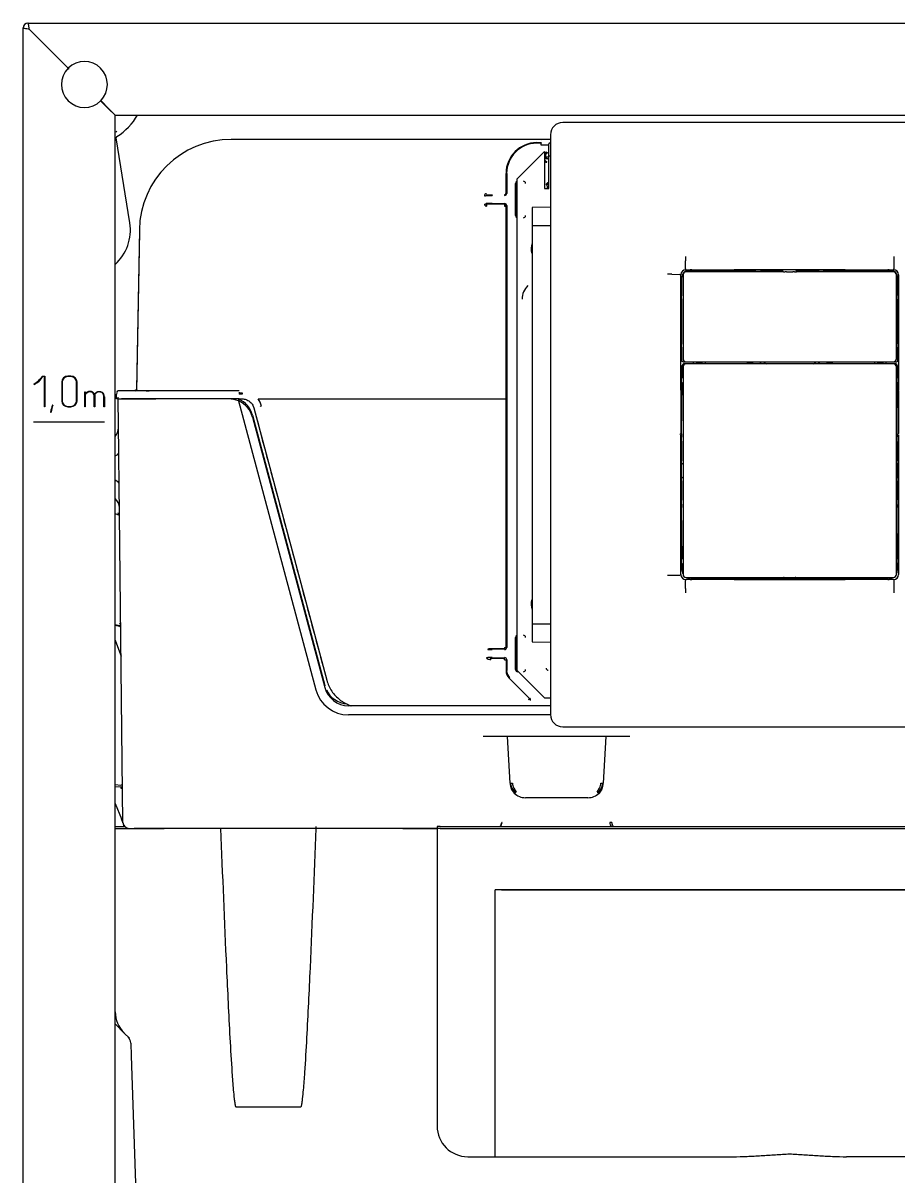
# Model space of a CAD drawing. Header units: millimetres. Extents: x 169 to 4368, y -1049 to 1924.
# Drawn here: x 266.46 to 295.02, y 1102.98 to 1140.59 of the extents above; entities that cross this region are included whole.
import ezdxf

# ---------------------------------------------------------------- set-up
doc = ezdxf.new("R2010")
doc.units = ezdxf.units.MM

msp = doc.modelspace()

# ---------------------------------------------------------------- linework, layer by layer
at = {"linetype": 'Continuous'}
for p, q in [((266.457, 1033.087), (266.457, 1140.427)), ((266.617, 1140.587), (316.297, 1140.587)), ((266.659, 1140.387), (266.657, 1140.385)), ((266.657, 1140.385), (267.926, 1139.116)), ((267.928, 1139.118), (266.659, 1140.387)), ((267.926, 1139.116), (267.961, 1139.081)), ((267.963, 1139.083), (267.928, 1139.118)), ((268.987, 1138.056), (269.257, 1137.785)), ((269.259, 1137.787), (268.989, 1138.058)), ((269.257, 1137.785), (269.457, 1137.585)), ((269.459, 1137.587), (269.259, 1137.787)), ((269.457, 1041.087), (269.457, 1137.585)), ((269.459, 1137.587), (313.455, 1137.587)), ((298.857, 1137.347), (284.057, 1137.347)), ((269.484, 1137.047), (269.511, 1137.065)), ((283.657, 1136.947), (283.657, 1118.047)), ((269.939, 1134.074), (269.496, 1136.841)), ((283.657, 1136.797), (273.248, 1136.797)), ((283.207, 1136.689), (283.357, 1136.689)), ((283.357, 1136.669), (283.207, 1136.669)), ((283.357, 1136.75), (283.357, 1136.749)), ((283.357, 1136.69), (283.357, 1136.689)), ((283.357, 1136.684), (283.357, 1136.689)), ((283.357, 1136.684), (283.357, 1136.669)), ((283.357, 1136.609), (283.357, 1136.669)), ((283.357, 1136.623), (283.607, 1136.623)), ((283.607, 1136.609), (283.357, 1136.609)), ((283.657, 1136.697), (283.607, 1136.647)), ((283.607, 1136.247), (283.607, 1136.647)), ((283.457, 1136.397), (282.557, 1135.497)), ((283.457, 1136.397), (283.457, 1135.197)), ((283.463, 1136.309), (283.483, 1136.309)), ((283.487, 1136.362), (283.533, 1136.362)), ((283.507, 1136.362), (283.507, 1136.367)), ((283.507, 1136.147), (283.507, 1136.307)), ((283.507, 1136.227), (283.607, 1136.227)), ((283.533, 1136.359), (283.533, 1136.379)), ((283.557, 1136.357), (283.607, 1136.357)), ((283.607, 1135.197), (283.607, 1136.247)), ((283.657, 1136.247), (283.607, 1136.247)), ((283.463, 1136.122), (283.483, 1136.122)), ((283.533, 1136.053), (283.533, 1136.073)), ((283.607, 1136.157), (283.557, 1136.157)), ((282.207, 1135.037), (282.207, 1135.689)), ((282.227, 1135.689), (282.227, 1135.037)), ((282.557, 1135.497), (282.557, 1119.497)), ((282.515, 1134.313), (282.515, 1135.361)), ((282.537, 1135.337), (282.535, 1135.361)), ((282.535, 1135.361), (282.535, 1134.313)), ((282.537, 1134.337), (282.537, 1135.337)), ((283.457, 1135.197), (283.607, 1135.197)), ((283.513, 1135.311), (283.533, 1135.311)), ((283.557, 1135.197), (283.557, 1135.287)), ((283.583, 1135.361), (283.583, 1135.381)), ((283.607, 1135.337), (283.607, 1135.337)), ((281.554, 1134.97), (281.55, 1134.974)), ((281.552, 1134.701), (281.554, 1134.703)), ((281.574, 1134.683), (281.572, 1134.682)), ((281.572, 1134.682), (281.572, 1134.617)), ((281.754, 1134.987), (281.754, 1134.967)), ((281.754, 1134.706), (282.157, 1134.706)), ((282.157, 1134.686), (281.754, 1134.686)), ((282.152, 1134.682), (282.152, 1134.617)), ((282.157, 1134.987), (282.157, 1134.967)), ((282.207, 1120.237), (282.207, 1134.636)), ((282.227, 1134.636), (282.227, 1120.237)), ((283.657, 1134.583), (283.057, 1134.58)), ((283.057, 1134.58), (283.057, 1133.988)), ((283.057, 1133.988), (283.657, 1133.991)), ((283.057, 1133.988), (283.057, 1121.006)), ((270.249, 1133.85), (270.158, 1128.654)), ((270.249, 1133.79), (270.158, 1128.594)), ((288.057, 1132.578), (288.055, 1132.839)), ((294.858, 1132.578), (294.859, 1132.839)), ((288.074, 1132.547), (288.21, 1132.547)), ((291.258, 1132.477), (288.077, 1132.477)), ((290.357, 1132.527), (288.179, 1132.527)), ((289.652, 1132.537), (288.252, 1132.537)), ((288.267, 1132.545), (288.26, 1132.546)), ((289.655, 1132.546), (289.647, 1132.545)), ((293.21, 1132.547), (289.705, 1132.547)), ((290.089, 1132.546), (290.173, 1132.543)), ((292.55, 1132.539), (290.365, 1132.539)), ((290.492, 1132.534), (290.373, 1132.534)), ((291.131, 1132.527), (290.507, 1132.527)), ((291.131, 1132.527), (291.23, 1132.527)), ((291.234, 1132.527), (291.23, 1132.527)), ((291.235, 1132.487), (291.235, 1132.507)), ((291.278, 1132.477), (291.303, 1132.482)), ((291.353, 1132.483), (291.562, 1132.483)), ((291.611, 1132.482), (291.636, 1132.477)), ((294.837, 1132.477), (291.656, 1132.477)), ((291.679, 1132.507), (291.679, 1132.487)), ((291.684, 1132.527), (291.681, 1132.527)), ((291.684, 1132.527), (291.784, 1132.527)), ((292.407, 1132.527), (291.784, 1132.527)), ((292.542, 1132.534), (292.423, 1132.534)), ((294.735, 1132.527), (292.557, 1132.527)), ((292.562, 1132.54), (292.742, 1132.543)), ((292.742, 1132.543), (292.826, 1132.546)), ((293.267, 1132.545), (293.26, 1132.546)), ((294.662, 1132.537), (293.262, 1132.537)), ((294.647, 1132.545), (294.655, 1132.546)), ((294.705, 1132.547), (294.84, 1132.547)), ((287.616, 1132.4), (287.877, 1132.397)), ((287.907, 1128.626), (287.907, 1132.38)), ((287.929, 1132.277), (287.929, 1131.702)), ((287.977, 1132.377), (287.977, 1129.647)), ((294.937, 1129.647), (294.937, 1132.377)), ((294.985, 1131.702), (294.985, 1132.277)), ((295.007, 1132.38), (295.007, 1128.626)), ((287.922, 1131.687), (287.922, 1131.607)), ((294.992, 1131.607), (294.992, 1131.687)), ((287.929, 1131.592), (287.929, 1130.132)), ((294.985, 1130.132), (294.985, 1131.592)), ((287.922, 1130.117), (287.922, 1130.037)), ((287.929, 1130.022), (287.929, 1129.597)), ((294.985, 1129.597), (294.985, 1130.022)), ((294.992, 1130.037), (294.992, 1130.117)), ((287.948, 1129.022), (287.952, 1129.427)), ((287.979, 1129.547), (288.077, 1129.547)), ((288.077, 1129.477), (288.002, 1129.477)), ((288.077, 1129.547), (294.837, 1129.547)), ((294.837, 1129.477), (288.077, 1129.477)), ((288.317, 1129.477), (288.317, 1129.547)), ((288.407, 1129.536), (288.407, 1129.547)), ((288.408, 1129.487), (288.408, 1129.477)), ((288.588, 1129.517), (288.427, 1129.517)), ((288.428, 1129.507), (288.587, 1129.507)), ((288.607, 1129.477), (288.607, 1129.487)), ((288.608, 1129.547), (288.608, 1129.536)), ((288.697, 1129.547), (288.697, 1129.477)), ((290.057, 1129.536), (290.057, 1129.547)), ((290.058, 1129.487), (290.058, 1129.477)), ((290.238, 1129.517), (290.077, 1129.517)), ((290.078, 1129.507), (290.237, 1129.507)), ((290.257, 1129.477), (290.257, 1129.487)), ((290.258, 1129.547), (290.258, 1129.536)), ((292.657, 1129.536), (292.657, 1129.547)), ((292.658, 1129.487), (292.658, 1129.477)), ((292.838, 1129.517), (292.677, 1129.517)), ((292.678, 1129.507), (292.837, 1129.507)), ((292.857, 1129.477), (292.857, 1129.487)), ((292.858, 1129.547), (292.858, 1129.536)), ((294.217, 1129.547), (294.217, 1129.477)), ((294.307, 1129.536), (294.307, 1129.547)), ((294.308, 1129.487), (294.308, 1129.477)), ((294.488, 1129.517), (294.327, 1129.517)), ((294.328, 1129.507), (294.487, 1129.507)), ((294.507, 1129.477), (294.507, 1129.487)), ((294.508, 1129.547), (294.508, 1129.536)), ((294.597, 1129.477), (294.597, 1129.547)), ((294.837, 1129.547), (294.935, 1129.547)), ((294.913, 1129.477), (294.837, 1129.477)), ((294.963, 1129.427), (294.966, 1129.022)), ((267.081, 1129.079), (267.167, 1129.079)), ((267.152, 1129.063), (267.1, 1129.063)), ((267.152, 1128.079), (267.152, 1129.063)), ((267.167, 1129.079), (267.167, 1128.079)), ((268.018, 1129.079), (267.918, 1129.079)), ((268.018, 1129.064), (267.918, 1129.064)), ((287.977, 1129.377), (287.977, 1122.617)), ((294.937, 1122.617), (294.937, 1129.377)), ((266.824, 1128.811), (266.807, 1128.821)), ((267.718, 1128.879), (267.718, 1128.279)), ((267.733, 1128.879), (267.733, 1128.279)), ((268.203, 1128.279), (268.203, 1128.879)), ((268.218, 1128.279), (268.218, 1128.879)), ((287.922, 1129.002), (287.922, 1128.892)), ((287.932, 1127.197), (287.947, 1128.872)), ((287.942, 1129.022), (287.948, 1129.022)), ((287.942, 1128.872), (287.947, 1128.872)), ((294.972, 1129.022), (294.966, 1129.022)), ((294.968, 1128.872), (294.982, 1127.197)), ((294.972, 1128.872), (294.968, 1128.872)), ((294.992, 1128.892), (294.992, 1129.002)), ((294.999, 1128.629), (295.007, 1128.897)), ((268.468, 1128.079), (268.468, 1128.568)), ((268.468, 1128.568), (268.484, 1128.568)), ((268.484, 1128.568), (268.484, 1128.496)), ((268.484, 1128.463), (268.484, 1128.079)), ((268.781, 1128.08), (268.781, 1128.36)), ((268.796, 1128.481), (268.796, 1128.08)), ((269.092, 1128.08), (269.092, 1128.406)), ((269.108, 1128.407), (269.108, 1128.08)), ((269.517, 1128.397), (269.507, 1128.397)), ((269.558, 1128.337), (269.507, 1128.337)), ((270.107, 1128.607), (269.556, 1128.598)), ((269.558, 1128.337), (269.557, 1128.397)), ((269.577, 1126.588), (269.557, 1128.337)), ((269.557, 1128.337), (270.787, 1128.337)), ((273.504, 1128.337), (269.664, 1128.337)), ((273.164, 1128.337), (270.787, 1128.337)), ((273.485, 1128.329), (273.505, 1128.257)), ((273.504, 1128.558), (273.504, 1128.544)), ((273.504, 1128.539), (273.6, 1128.539)), ((273.504, 1128.539), (273.504, 1128.489)), ((273.6, 1128.489), (273.504, 1128.489)), ((273.504, 1128.337), (273.6, 1128.337)), ((273.504, 1128.199), (273.504, 1128.337)), ((273.6, 1128.539), (273.6, 1128.489)), ((274.12, 1128.337), (282.156, 1128.337)), ((287.908, 1128.596), (287.909, 1128.589)), ((287.909, 1128.589), (287.909, 1127.204)), ((295.007, 1128.596), (295.006, 1128.589)), ((295.006, 1128.589), (295.006, 1127.204)), ((267.167, 1128.079), (267.152, 1128.079)), ((267.354, 1127.909), (267.369, 1127.909)), ((267.429, 1128.131), (267.415, 1128.137)), ((267.918, 1128.094), (268.018, 1128.094)), ((267.918, 1128.079), (268.018, 1128.079)), ((268.484, 1128.079), (268.468, 1128.079)), ((268.796, 1128.08), (268.781, 1128.08)), ((269.108, 1128.08), (269.092, 1128.08)), ((273.485, 1128.269), (276.009, 1118.852)), ((273.986, 1128.041), (276.364, 1119.167)), ((266.807, 1127.579), (266.807, 1127.594)), ((266.807, 1127.594), (269.107, 1127.594)), ((269.107, 1127.579), (266.807, 1127.579)), ((269.107, 1127.594), (269.107, 1127.579)), ((273.937, 1127.804), (276.298, 1118.99)), ((273.937, 1127.744), (276.298, 1118.93)), ((287.907, 1122.614), (287.907, 1127.168)), ((287.908, 1127.198), (287.909, 1127.204)), ((287.932, 1127.197), (287.932, 1127.097)), ((294.982, 1127.097), (294.982, 1127.197)), ((295.007, 1127.198), (295.006, 1127.204)), ((295.007, 1127.168), (295.007, 1122.614)), ((287.922, 1127.08), (287.922, 1126.964)), ((287.932, 1126.947), (287.932, 1126.323)), ((294.982, 1126.323), (294.982, 1126.947)), ((294.992, 1126.964), (294.992, 1127.08)), ((287.932, 1126.224), (287.932, 1126.323)), ((287.932, 1126.224), (287.932, 1126.22)), ((287.933, 1125.774), (287.933, 1126.22)), ((287.977, 1126.219), (287.952, 1126.219)), ((294.962, 1126.219), (294.938, 1126.219)), ((294.982, 1126.323), (294.982, 1126.224)), ((294.982, 1126.22), (294.982, 1126.224)), ((294.982, 1125.774), (294.982, 1126.22)), ((287.932, 1125.773), (287.932, 1125.77)), ((287.932, 1125.67), (287.932, 1125.77)), ((287.932, 1125.67), (287.932, 1125.047)), ((287.952, 1125.775), (287.977, 1125.775)), ((294.938, 1125.775), (294.962, 1125.775)), ((294.982, 1125.77), (294.982, 1125.773)), ((294.982, 1125.77), (294.982, 1125.67)), ((294.982, 1125.047), (294.982, 1125.67)), ((269.714, 1114.535), (269.589, 1125.568)), ((287.922, 1125.03), (287.922, 1124.914)), ((287.932, 1124.897), (287.932, 1124.797)), ((294.982, 1124.797), (294.982, 1124.897)), ((294.992, 1124.914), (294.992, 1125.03)), ((269.568, 1124.561), (269.568, 1124.579)), ((287.947, 1123.122), (287.932, 1124.797)), ((294.982, 1124.797), (294.968, 1123.122)), ((287.922, 1123.102), (287.922, 1122.992)), ((287.942, 1123.122), (287.947, 1123.122)), ((294.972, 1123.122), (294.968, 1123.122)), ((294.992, 1122.992), (294.992, 1123.102)), ((287.942, 1122.972), (287.948, 1122.972)), ((287.95, 1122.743), (287.948, 1122.972)), ((294.966, 1122.972), (294.964, 1122.743)), ((294.972, 1122.972), (294.966, 1122.972)), ((287.616, 1122.594), (287.877, 1122.597)), ((288.055, 1122.155), (288.057, 1122.416)), ((288.21, 1122.447), (288.074, 1122.447)), ((288.077, 1122.517), (291.258, 1122.517)), ((288.432, 1122.493), (288.198, 1122.495)), ((288.252, 1122.457), (289.652, 1122.457)), ((288.26, 1122.447), (288.267, 1122.448)), ((288.432, 1122.49), (288.432, 1122.493)), ((288.452, 1122.47), (288.562, 1122.47)), ((290.257, 1122.477), (288.582, 1122.491)), ((288.582, 1122.49), (288.582, 1122.491)), ((289.647, 1122.448), (289.655, 1122.447)), ((289.705, 1122.447), (293.21, 1122.447)), ((290.352, 1122.471), (290.209, 1122.469)), ((290.257, 1122.477), (290.357, 1122.477)), ((290.373, 1122.47), (290.492, 1122.47)), ((292.413, 1122.472), (290.502, 1122.472)), ((290.507, 1122.477), (291.131, 1122.477)), ((291.23, 1122.477), (291.131, 1122.477)), ((291.23, 1122.477), (291.234, 1122.477)), ((291.235, 1122.511), (291.235, 1122.497)), ((291.278, 1122.517), (291.303, 1122.512)), ((291.353, 1122.511), (291.562, 1122.511)), ((291.611, 1122.512), (291.636, 1122.517)), ((291.656, 1122.517), (294.837, 1122.517)), ((291.679, 1122.497), (291.679, 1122.511)), ((291.681, 1122.477), (291.684, 1122.477)), ((291.784, 1122.477), (291.684, 1122.477)), ((291.784, 1122.477), (292.407, 1122.477)), ((292.423, 1122.47), (292.542, 1122.47)), ((292.557, 1122.477), (292.657, 1122.477)), ((292.705, 1122.469), (292.562, 1122.471)), ((294.332, 1122.491), (292.657, 1122.477)), ((293.26, 1122.447), (293.267, 1122.448)), ((293.262, 1122.457), (294.662, 1122.457)), ((294.332, 1122.49), (294.332, 1122.491)), ((294.352, 1122.47), (294.462, 1122.47)), ((294.717, 1122.495), (294.482, 1122.493)), ((294.482, 1122.49), (294.482, 1122.493)), ((294.655, 1122.447), (294.647, 1122.448)), ((294.84, 1122.447), (294.705, 1122.447)), ((294.859, 1122.155), (294.858, 1122.416)), ((269.457, 1120.979), (269.6, 1120.953)), ((269.457, 1120.958), (269.597, 1120.934)), ((269.642, 1120.905), (269.622, 1120.904)), ((283.057, 1121.006), (283.057, 1120.414)), ((283.057, 1121.006), (283.657, 1121.002)), ((269.457, 1120.473), (269.632, 1120.009)), ((282.515, 1119.513), (282.515, 1120.561)), ((282.535, 1120.561), (282.535, 1119.513)), ((282.537, 1119.537), (282.537, 1120.537)), ((283.057, 1120.414), (283.657, 1120.41)), ((269.632, 1120.009), (269.652, 1119.955)), ((282.157, 1120.187), (281.704, 1120.187)), ((281.754, 1120.187), (282.157, 1120.187)), ((281.754, 1120.187), (281.754, 1120.167)), ((282.157, 1120.237), (282.157, 1120.187)), ((282.157, 1120.167), (282.157, 1120.187)), ((282.207, 1120.237), (282.207, 1120.237)), ((281.708, 1119.886), (282.157, 1119.886)), ((281.708, 1119.836), (281.708, 1119.886)), ((281.754, 1119.906), (281.754, 1119.886)), ((282.157, 1119.886), (281.754, 1119.886)), ((282.157, 1119.886), (282.157, 1119.906)), ((282.157, 1119.836), (282.157, 1119.886)), ((282.207, 1119.836), (282.207, 1119.48)), ((282.227, 1119.836), (282.227, 1119.481)), ((282.557, 1119.497), (283.457, 1118.597)), ((282.585, 1119.463), (282.592, 1119.463)), ((282.611, 1119.443), (282.585, 1119.443)), ((282.31, 1119.232), (282.324, 1119.246)), ((282.973, 1118.569), (282.31, 1119.232)), ((282.31, 1119.231), (282.972, 1118.569)), ((283.007, 1118.543), (282.946, 1118.543)), ((282.973, 1118.569), (282.987, 1118.583)), ((283.457, 1118.597), (283.657, 1118.597)), ((283.673, 1118.337), (277.071, 1118.337)), ((283.657, 1118.037), (277.071, 1118.037)), ((284.057, 1117.647), (298.857, 1117.647)), ((286.248, 1117.337), (281.466, 1117.337)), ((282.337, 1115.811), (282.257, 1117.337)), ((285.458, 1117.337), (285.378, 1115.811)), ((269.457, 1115.768), (269.646, 1115.751)), ((269.457, 1115.708), (269.646, 1115.691)), ((282.477, 1115.549), (282.386, 1115.678)), ((282.477, 1115.489), (282.386, 1115.618)), ((282.458, 1115.653), (282.534, 1115.523)), ((285.181, 1115.523), (285.257, 1115.653)), ((285.329, 1115.678), (285.238, 1115.549)), ((285.329, 1115.618), (285.238, 1115.489)), ((269.457, 1115.153), (269.663, 1114.645)), ((284.879, 1115.337), (282.836, 1115.337)), ((269.457, 1114.397), (269.771, 1114.397)), ((269.707, 1114.535), (269.663, 1114.645)), ((269.715, 1114.515), (269.707, 1114.535)), ((269.747, 1114.427), (269.747, 1114.438)), ((269.747, 1114.427), (269.747, 1114.397)), ((269.747, 1114.397), (269.747, 1114.427)), ((280.057, 1114.397), (279.957, 1114.397)), ((279.957, 1114.397), (279.957, 1114.337)), ((280.057, 1114.397), (302.857, 1114.397)), ((282.08, 1114.533), (282.067, 1114.533)), ((285.655, 1114.533), (285.64, 1114.533)), ((269.457, 1114.337), (270.046, 1114.337)), ((269.914, 1114.337), (270.947, 1114.337)), ((271.67, 1114.337), (270.084, 1114.337)), ((270.947, 1114.337), (271.055, 1114.337)), ((272.457, 1114.337), (271.67, 1114.337)), ((272.818, 1114.337), (272.457, 1114.337)), ((272.909, 1114.337), (272.818, 1114.337)), ((276.005, 1114.337), (272.909, 1114.337)), ((276.096, 1114.337), (276.005, 1114.337)), ((276.457, 1114.337), (276.096, 1114.337)), ((279.757, 1114.337), (276.457, 1114.337)), ((278.846, 1114.337), (279.957, 1114.337)), ((279.957, 1114.337), (279.757, 1114.337)), ((280.057, 1114.337), (279.957, 1114.337)), ((279.957, 1114.337), (279.957, 1104.637)), ((280.057, 1114.337), (302.857, 1114.337)), ((281.857, 1103.736), (281.857, 1112.337)), ((301.057, 1112.337), (281.857, 1112.337)), ((282.057, 1112.337), (300.857, 1112.337)), ((269.462, 1108.358), (269.457, 1108.608)), ((269.459, 1107.964), (269.754, 1107.668)), ((269.754, 1107.668), (269.928, 1107.495)), ((269.967, 1107.342), (269.982, 1106.92)), ((269.982, 1106.92), (270.606, 1089.222)), ((275.508, 1105.252), (273.407, 1105.252)), ((280.957, 1103.637), (281.857, 1103.637)), ((281.857, 1103.637), (281.857, 1103.736)), ((281.857, 1103.637), (289.605, 1103.637)), ((301.057, 1103.637), (293.31, 1103.637))]:
    msp.add_line(p, q, dxfattribs=at)
for centre, radius, start, end in [((266.617, 1140.427), 0.16, 90, 180), ((268.457, 1138.587), 0.75, 315.108, 134.892), ((268.457, 1138.587), 0.75, 135.108, 314.892), ((268.457, 1138.587), 2, 302.0543, 330), ((281.569, 1134.954), 0.069, 89.68, 180.3168), ((281.572, 1134.686), 0.0696, 180.9416, 270.6572), ((268.457, 1133.837), 1.5, 311.8103, 9.0847), ((283.557, 1133.237), 0.533, 159.857, 196.6893), ((315.876, 1132.983), 27.821, 180.004, 180.2981), ((263.981, 1132.851), 30.878, 359.9773, 0.2423), ((288.179, 1132.277), 0.25, 90, 180), ((288.27, 1132.576), 0.213, 179.6976, 182.0901), ((290.373, 1132.514), 0.02, 90, 139.4584), ((290.492, 1132.514), 0.02, 40.5416, 90), ((292.423, 1132.514), 0.02, 90, 139.4584), ((292.542, 1132.514), 0.02, 40.5416, 90), ((294.735, 1132.277), 0.25, 0, 90), ((294.793, 1132.576), 0.0643, 353.0497, 0.9927), ((287.567, 1112.586), 19.814, 89.8579, 90.2698), ((287.878, 1132.35), 0.0472, 80.5333, 91.3345), ((283.357, 1131.588), 0.625, 135, 180), ((287.942, 1131.687), 0.02, 130.5416, 180), ((294.972, 1131.687), 0.02, 0, 49.4584), ((287.942, 1131.607), 0.02, 180, 229.4584), ((294.972, 1131.607), 0.02, 310.5416, 0), ((287.942, 1130.117), 0.02, 130.5416, 180), ((287.942, 1130.037), 0.02, 180, 229.4584), ((294.972, 1130.117), 0.02, 0, 49.4584), ((294.972, 1130.037), 0.02, 310.5416, 0), ((287.979, 1129.597), 0.05, 180, 270), ((288.002, 1129.427), 0.05, 90, 179.4974), ((288.427, 1129.537), 0.02, 181, 270), ((288.428, 1129.487), 0.02, 90, 180), ((288.587, 1129.487), 0.02, 0, 90), ((288.588, 1129.537), 0.02, 270, 359), ((290.077, 1129.537), 0.02, 181, 270), ((290.078, 1129.487), 0.02, 90, 180), ((290.237, 1129.487), 0.02, 0, 90), ((290.238, 1129.537), 0.02, 270, 359), ((291.457, 1130.497), 1.375, 223.7021, 227.6397), ((291.457, 1130.497), 1.372, 223.8137, 227.6183), ((290.701, 1129.376), 0.2, 147.6382, 149.7807), ((291.457, 1130.497), 1.28, 227.9181, 232.8327), ((291.457, 1130.497), 1.28, 307.1673, 312.0819), ((291.457, 1130.497), 1.372, 312.3817, 316.1863), ((292.213, 1129.376), 0.2, 30.2193, 32.3618), ((291.457, 1130.497), 1.375, 312.3603, 316.2979), ((292.677, 1129.537), 0.02, 181, 270), ((292.678, 1129.487), 0.02, 90, 180), ((292.837, 1129.487), 0.02, 0, 90), ((292.838, 1129.537), 0.02, 270, 359), ((294.327, 1129.537), 0.02, 181, 270), ((294.328, 1129.487), 0.02, 90, 180), ((294.487, 1129.487), 0.02, 0, 90), ((294.488, 1129.537), 0.02, 270, 359), ((294.913, 1129.427), 0.05, 0.5026, 90), ((294.935, 1129.597), 0.05, 270, 0), ((266.496, 1129.425), 0.679, 297.2232, 329.3732), ((266.51, 1129.434), 0.697, 296.6955, 327.8174), ((267.918, 1128.879), 0.2, 90, 180), ((267.918, 1128.879), 0.185, 90, 180), ((268.018, 1128.879), 0.2, 0, 90), ((268.018, 1128.879), 0.185, 0, 90), ((287.942, 1129.002), 0.02, 90, 180), ((287.942, 1128.892), 0.02, 180, 270), ((294.972, 1129.002), 0.02, 0, 90), ((294.972, 1128.892), 0.02, 270, 0), ((267.918, 1128.279), 0.2, 180, 270), ((267.918, 1128.279), 0.185, 180, 270), ((268.018, 1128.279), 0.185, 270, 0), ((268.018, 1128.279), 0.2, 270, 0), ((268.638, 1128.397), 0.183, 119.5283, 147.3258), ((268.639, 1128.395), 0.169, 119.6172, 156.5693), ((268.639, 1128.384), 0.195, 61.5616, 117.938), ((268.639, 1128.383), 0.18, 61.7816, 117.493), ((268.664, 1128.45), 0.126, 18.4071, 57.1004), ((268.921, 1128.41), 0.171, 358.8773, 42.6898), ((268.924, 1128.411), 0.184, 358.8096, 43.2128), ((269.557, 1128.548), 0.05, 91.0107, 179.9894), ((269.557, 1128.488), 0.05, 130.6588, 179.9894), ((272.247, -2116.119), 3244.717, 89.977797, 90.047506), ((270.138, 1126.559), 2.048, 88.5145, 90.8645), ((271.258, 1284.45), 155.847, 269.60802, 269.74711), ((273.164, 1127.537), 0.8, 66.3178, 90), ((273.164, 1127.597), 0.8, 15, 66.3178), ((274.12, 1128.336), 0.000731, 87.6508, 125.3925), ((273.58, 1127.924), 0.68, 15.6291, 37.4278), ((268.649, 1127.682), 1.315, 159.7906, 170.0869), ((268.649, 1127.682), 1.3, 159.787, 169.9714), ((273.164, 1127.537), 0.8, 15, 66.3178), ((4308.881, 2204.893), 4176.124, 194.942846, 195.062246), ((269.168, 1127.387), 0.4, 316.3123, 0.65), ((269.269, 1127.347), 0.3, 308.8304, 311.4727), ((287.942, 1127.08), 0.02, 120, 180), ((287.942, 1126.964), 0.02, 180, 240), ((294.972, 1127.08), 0.02, 0, 60), ((294.972, 1126.964), 0.02, 300, 0), ((215.022, 1125.459), 54.567, 0.1144, 1.1856), ((269.198, 1124.786), 0.4, 0.65, 49.5062), ((287.942, 1125.03), 0.02, 120, 180), ((287.942, 1124.914), 0.02, 180, 240), ((294.972, 1125.03), 0.02, 0, 60), ((294.972, 1124.914), 0.02, 300, 0), ((366.138, 1394.457), 286.652, 250.2891, 250.31255), ((269.236, 1124.534), 0.335, 7.7391, 12.5047), ((269.551, 1124.573), 0.05, 4.603, 35.1398), ((287.942, 1123.102), 0.02, 90, 180), ((294.972, 1123.102), 0.02, 0, 90), ((287.942, 1122.992), 0.02, 180, 270), ((288.2, 1122.745), 0.25, 180.4982, 206.9482), ((294.714, 1122.745), 0.25, 333.0518, 359.5018), ((294.972, 1122.992), 0.02, 270, 0), ((287.561, 1138.71), 16.116, 269.6906, 270.1969), ((287.878, 1122.644), 0.0474, 268.6717, 279.4203), ((288.27, 1122.417), 0.213, 177.9099, 180.3024), ((288.2, 1122.745), 0.25, 245.7045, 269.5029), ((288.452, 1122.49), 0.02, 180, 270), ((288.562, 1122.49), 0.02, 270, 0), ((290.373, 1122.49), 0.02, 220.5416, 270), ((290.492, 1122.49), 0.02, 270, 319.4584), ((291.607, 1122.509), 0.371, 178.8152, 179.693), ((291.308, 1122.509), 0.371, 0.307, 1.1848), ((292.423, 1122.49), 0.02, 220.5416, 270), ((292.542, 1122.49), 0.02, 270, 319.4584), ((294.352, 1122.49), 0.02, 180, 270), ((294.462, 1122.49), 0.02, 270, 0), ((294.714, 1122.745), 0.25, 270.4971, 294.2955), ((294.793, 1122.417), 0.0647, 359.0133, 6.9072), ((311.254, 1122.128), 23.198, 179.9335, 180.2861), ((271.495, 1122.022), 23.365, 359.976, 0.3262), ((283.557, 1121.637), 0.533, 163.3107, 200.143), ((269.592, 1120.904), 0.03, 0.65, 80), ((269.592, 1120.964), 0.05, 0.65, 80), ((269.592, 1120.904), 0.05, 0.65, 80), ((282.362, 1119.463), 0.5, 66.9686, 69.4371), ((283.147, 1119.397), 0.65, 155.1824, 159.7875), ((277.071, 1119.197), 0.8, 195, 196.6161), ((277.071, 1119.137), 0.8, 195, 270), ((277.071, 1119.137), 1.1, 195, 270), ((277.071, 1119.197), 0.8, 205.4859, 266.3769), ((282.939, 1118.591), 0.0477, 274.4758, 336.7641), ((269.65, 1115.801), 0.05, 265, 354.3377), ((269.65, 1115.741), 0.05, 265, 0.65), ((282.836, 1115.837), 0.5, 183, 205.9047), ((282.836, 1115.897), 0.5, 189.915, 205.9047), ((282.836, 1115.837), 0.5, 205.9047, 212.9212), ((282.836, 1115.836), 0.42, 183, 205.9047), ((282.836, 1115.837), 0.5, 218.0867, 224.0581), ((282.836, 1115.897), 0.5, 224.0581, 230.6246), ((284.879, 1115.897), 0.5, 309.3754, 315.9419), ((284.879, 1115.837), 0.5, 315.9419, 335.1983), ((284.879, 1115.836), 0.42, 334.0953, 357), ((284.879, 1115.837), 0.5, 334.0953, 357), ((284.879, 1115.897), 0.5, 334.0953, 350.085), ((282.836, 1115.837), 0.5, 224.0581, 270), ((284.879, 1115.837), 0.5, 270, 315.9419), ((269.914, 1114.537), 0.2, 180.65, 270), ((281.878, 1114.54), 0.202, 311.5171, 358.2184), ((285.845, 1114.541), 0.253, 181.7057, 216.6425), ((270.462, 1108.376), 1, 181, 225), ((280.957, 1104.637), 1, 180, 270)]:
    msp.add_arc(centre, radius, start, end, dxfattribs=at)
for centre, major_axis, ratio, start_param, end_param in [((284.057, 1136.947), (0.283, -0.283), 0.999695, 2.356347, 3.926839), ((273.249, 1133.797), (2.679, -1.351), 0.999812, 2.037942, 3.591136), ((283.207, 1135.689), (0.895, -0.447), 0.999817, 2.03449, 3.605134), ((283.207, 1135.689), (0.877, -0.438), 0.99981, 2.03449, 3.605134), ((283.533, 1136.309), (0.0699, -0.007), 0.996157, 1.670597, 3.240633), ((283.533, 1136.309), (0.0501, -0.005), 0.99311, 1.670597, 3.240633), ((283.558, 1136.307), (0.0499, -0.005), 0.996157, 1.670597, 3.240633), ((283.558, 1136.207), (0.0356, 0.0356), 0.992433, 2.359993, 3.923193), ((283.533, 1136.123), (0.0499, 0.0499), 0.992433, 2.359993, 3.923193), ((283.533, 1136.123), (0.0358, 0.0358), 0.986483, 2.359993, 3.923193), ((282.585, 1135.361), (0.007, -0.0699), 0.996157, 3.447097, 4.612588), ((282.771, 1135.361), (-0.0499, -0.0499), 0.992433, 2.359993, 3.923193), ((282.587, 1135.337), (0.005, -0.0499), 0.996157, 3.685312, 4.612588), ((283.583, 1135.311), (0.0499, -0.0499), 0.992433, 2.359993, 3.923193), ((283.583, 1135.311), (0.0358, -0.0358), 0.986483, 2.359993, 3.923193), ((283.608, 1135.287), (0.0356, -0.0356), 0.992433, 2.359993, 3.923193), ((281.5, 1134.974), (0.05, 0.0004), 0.412273, 4.709132, 6.264028), ((281.502, 1134.701), (0.05, 0.0003), 0.322881, 4.710466, 6.264744), ((281.754, 1134.97), (-0.2, 0), 0.01571, 0.017453, 1.570796), ((281.754, 1134.703), (-0.2, 0), 0.01571, 4.712389, 6.265732), ((281.754, 1134.99), (-0.18, 0), 0.017455, 0.017453, 1.570796), ((281.754, 1134.683), (-0.18, 0), 0.017455, 4.712389, 6.265732), ((282.152, 1134.632), (-0.0354, 0.0354), 0.999695, 3.927143, 5.497635), ((282.157, 1135.037), (-0.0495, 0.0495), 0.999695, 2.356347, 3.926839), ((282.157, 1135.037), (-0.0354, 0.0354), 0.999452, 2.356347, 3.926839), ((282.157, 1134.636), (-0.0495, -0.0495), 0.999695, 2.356347, 3.926839), ((282.157, 1134.636), (-0.0354, -0.0354), 0.999452, 2.356347, 3.926839), ((282.152, 1134.632), (0.05, 0.0003), 0.300065, 4.710741, 6.264889), ((282.585, 1134.313), (0.007, 0.0699), 0.996157, 1.670597, 2.836088), ((282.587, 1134.397), (0.005, 0.0499), 0.996157, 1.670597, 2.597873), ((282.771, 1134.313), (-0.0499, 0.0499), 0.992433, 2.359993, 3.923193), ((288.074, 1132.38), (0.118, -0.118), 0.999924, 2.356233, 3.926953), ((288.077, 1132.377), (0.0707, -0.0707), 0.999695, 2.356347, 3.926839), ((288.21, 1132.546), (0.05, 0), 0.008727, 0.05236, 1.570796), ((288.252, 1132.557), (0.0142, 0.0142), 0.997265, 2.882633, 3.925621), ((288.267, 1132.525), (0, 0.0117), 1, -0.072917, -0.000457), ((289.647, 1132.525), (0, 0.02), 1, 0.000457, 0.072917), ((289.652, 1132.557), (-0.0142, 0.0142), 0.997265, 2.357564, 3.396668), ((289.705, 1132.546), (-0.05, 0), 0.008727, 4.712389, 6.230825), ((290.365, 1132.519), (0.0141, -0.0141), 0.999695, 2.356347, 3.523435), ((291.234, 1132.507), (0, -0.02), 0.087489, 1.570796, 3.141593), ((291.237, 1132.487), (0, -0.02), 0.087489, 4.712389, 5.235988), ((291.258, 1132.477), (0.02, 0), 0.017455, 4.712389, 6.195919), ((291.353, 1132.482), (-0.05, 0), 0.017455, 4.712389, 6.195919), ((291.562, 1132.482), (0.05, 0), 0.017455, 0.087266, 1.570796), ((291.656, 1132.477), (-0.02, 0), 0.017455, 0.087266, 1.570796), ((291.681, 1132.507), (0, 0.02), 1, 0, 1.570796), ((291.677, 1132.487), (0, 0.0101), 1, 3.291983, 4.712389), ((292.55, 1132.519), (-0.0141, -0.0141), 0.999695, 2.759751, 3.926839), ((293.21, 1132.546), (0.05, 0), 0.008727, 0.05236, 1.570796), ((293.262, 1132.557), (0.0142, 0.0142), 0.997265, 2.886517, 3.925621), ((293.267, 1132.525), (0, 0.0117), 1, -0.072917, -0.000457), ((294.647, 1132.525), (0, 0.02), 1, 0.000457, 0.072917), ((294.705, 1132.546), (-0.05, 0), 0.008727, 4.712389, 6.230825), ((294.662, 1132.557), (-0.0142, 0.0142), 0.997265, 2.357564, 3.400551), ((294.837, 1132.377), (-0.0707, -0.0707), 0.999695, 2.356347, 3.926839), ((294.84, 1132.38), (-0.118, -0.118), 0.999924, 2.356233, 3.926953), ((288.077, 1129.647), (0.0707, 0.0707), 0.999695, 2.356347, 3.926839), ((288.077, 1129.377), (0.0707, -0.0707), 0.999695, 2.356347, 3.926839), ((294.837, 1129.647), (-0.0707, 0.0707), 0.999695, 2.356347, 3.926839), ((294.837, 1129.377), (-0.0707, -0.0707), 0.999695, 2.356347, 3.926839), ((270.108, 1128.655), (0.05, 0), 0.999848, 4.712389, 6.265735), ((282.156, 1128.337), (0.05, 0), 0.01021, 4.712388, 6.265731), ((287.908, 1128.626), (0, -0.03), 0.008727, 4.712389, 6.248279), ((295.007, 1128.626), (0, -0.03), 0.008727, 0.034907, 1.570796), ((274.235, 1128.107), (-0.0483, -0.0129), 0.002866, 0.019655, 1.570028), ((287.908, 1127.168), (0, 0.03), 1, 0.000305, 1.570796), ((295.007, 1127.168), (0, 0.000262), 1, -1.570796, -0.000305), ((269.177, 1126.583), (-0.4, -0.005), 0.382019, 2.342374, 3.141593), ((287.952, 1126.22), (-0.02, 0), 0.087489, 0, 1.570796), ((294.962, 1126.22), (-0.02, 0), 0.087489, 1.570796, 3.141593), ((269.189, 1125.563), (0.4, 0.005), 0.402549, 0, 0.83009), ((287.952, 1125.773), (0.02, 0), 0.087489, 1.570796, 3.141593), ((294.962, 1125.773), (0.02, 0), 0.087489, 0, 1.570796), ((269.55, 1124.595), (-0.05, -0.0006), 0.242043, 3.141593, 4.692189), ((288.074, 1122.614), (0.118, 0.118), 0.999924, 2.356233, 3.926953), ((288.077, 1122.617), (0.0707, 0.0707), 0.999695, 2.356347, 3.926839), ((288.21, 1122.447), (0.05, 0), 0.008727, 4.712389, 6.230825), ((288.252, 1122.437), (0.0142, -0.0142), 0.997265, 2.357564, 3.400552), ((288.267, 1122.468), (0, -0.02), 0.052408, 0.008727, 0.94845), ((289.647, 1122.468), (0, -0.02), 0.052408, 5.334735, 6.274459), ((289.652, 1122.437), (-0.0142, -0.0142), 0.997265, 2.886518, 3.925621), ((289.705, 1122.447), (-0.05, 0), 0.008727, 0.05236, 1.570796), ((290.365, 1122.492), (0.0141, 0.0141), 0.999695, 3.255485, 3.926839), ((291.234, 1122.497), (0, -0.02), 0.087489, 0, 1.570796), ((291.258, 1122.516), (0.02, 0), 0.017455, 0.087266, 1.570796), ((291.353, 1122.512), (-0.05, 0), 0.017455, 0.087266, 1.570796), ((291.562, 1122.512), (-0.05, 0), 0.017455, 1.570796, 3.054326), ((291.656, 1122.516), (-0.02, 0), 0.017455, 4.712389, 6.195919), ((291.681, 1122.497), (0, 0.00175), 1, 1.570796, 3.141593), ((292.55, 1122.492), (-0.0141, 0.0141), 0.999695, 2.356347, 3.0277), ((293.21, 1122.447), (0.05, 0), 0.008727, 4.712389, 6.230825), ((293.262, 1122.437), (0.0142, -0.0142), 0.997265, 2.357564, 3.396668), ((293.267, 1122.468), (0, -0.02), 0.052408, 0.008727, 0.94845), ((294.647, 1122.468), (0, 0.0117), 1, 3.068676, 3.141135), ((294.705, 1122.447), (0.05, 0), 0.008727, 3.193953, 4.712389), ((294.662, 1122.437), (-0.0142, -0.0142), 0.997265, 2.882633, 3.925621), ((294.837, 1122.617), (-0.0707, 0.0707), 0.999695, 2.356347, 3.926839), ((294.84, 1122.614), (-0.118, 0.118), 0.999924, 2.356233, 3.926953), ((282.585, 1120.561), (0.007, -0.0699), 0.996157, 3.447097, 4.612588), ((282.585, 1120.561), (0.005, -0.0501), 0.99311, 3.626252, 4.612588), ((282.587, 1120.537), (0.005, -0.0499), 0.996157, 3.685312, 4.612588), ((282.771, 1120.561), (-0.0499, -0.0499), 0.992433, 2.359993, 3.923193), ((281.754, 1120.17), (-0.2, 0), 0.01571, 0.771135, 1.570796), ((282.157, 1120.237), (-0.0495, 0.0495), 0.999695, 2.356347, 3.926839), ((282.157, 1120.237), (0.05, 0), 0.002967, 4.712389, 6.265732), ((281.575, 1119.906), (-0.05, -0.0001), 0.002967, 1.570788, 2.366099), ((281.754, 1119.903), (-0.2, 0), 0.01571, 4.712389, 5.507696), ((282.157, 1119.836), (-0.0495, -0.0495), 0.999695, 2.356347, 3.926839), ((282.157, 1119.836), (-0.05, 0), 0.002967, 1.570796, 3.124139), ((282.557, 1119.481), (-0.059, -0.348), 0.992982, 4.880309, 5.667511), ((282.557, 1119.482), (0.054, 0.328), 0.994251, 1.734516, 2.521718), ((282.585, 1119.513), (0.007, 0.0699), 0.996157, 1.670597, 3.240633), ((282.585, 1119.513), (0.005, 0.0501), 0.99311, 1.670597, 3.240633), ((282.587, 1119.597), (0.005, 0.0499), 0.996157, 1.670597, 2.597873), ((282.771, 1119.513), (-0.0499, 0.0499), 0.992433, 2.359993, 3.923193), ((283.583, 1119.563), (0.0499, 0.0499), 0.992433, 2.359993, 3.923193), ((282.937, 1118.534), (-0.0353, -0.0354), 0.002098, 1.568698, 3.054326), ((282.937, 1118.534), (-0.0702, 0.0087), 0.990032, 2.811865, 4.045153), ((284.057, 1118.047), (0.283, 0.283), 0.999695, 2.356347, 3.926839), ((269.651, 1115.64), (0.0055, -0.0507), 0.001464, 3.141303, 4.729486), ((269.651, 1115.639), (-0.05, -0.0006), 0.017451, 3.141593, 4.712191), ((282.416, 1115.815), (-0.0799, -0.0042), 0.008715, 0, 1.57034), ((282.534, 1115.545), (-0.0575, -0.0556), 0.195451, 0, 1.383876), ((285.181, 1115.545), (0.0575, -0.0556), 0.195451, 4.89931, 6.283185), ((285.298, 1115.815), (0.0799, -0.0042), 0.008715, 4.712846, 6.283185), ((269.664, 1114.534), (-0.05, -0.0006), 0.017451, 3.141593, 3.667128), ((281.874, 1114.537), (0, -0.2), 0.965926, 0.795399, 1.553343), ((285.592, 1114.532), (0.05, 0.0007), 0.017389, 0.261799, 1.565908), ((285.849, 1114.537), (0, -0.2), 0.965926, 4.729842, 5.487786), ((269.668, 1107.331), (-0.212, -0.212), 0.999673, 2.390938, 3.141593), ((269.668, 1107.331), (0.212, 0.212), 0.999673, 5.53253, 6.283185)]:
    msp.add_ellipse(centre, major_axis=major_axis, ratio=ratio, start_param=start_param, end_param=end_param, dxfattribs=at)
for points, knots in [([(266.657, 1140.385), (266.631, 1140.388), (266.605, 1140.392), (266.557, 1140.399), (266.534, 1140.402), (266.497, 1140.409), (266.483, 1140.413), (266.463, 1140.42), (266.457, 1140.423), (266.457, 1140.427)], [0, 0, 0, 0, 0.25, 0.25, 0.5, 0.5, 0.75, 0.75, 1, 1, 1, 1]), ([(266.659, 1140.387), (266.658, 1140.4), (266.654, 1140.426), (266.651, 1140.451), (266.647, 1140.475), (266.644, 1140.499), (266.64, 1140.519), (266.637, 1140.538), (266.633, 1140.554), (266.63, 1140.567), (266.626, 1140.577), (266.623, 1140.584), (266.619, 1140.587), (266.617, 1140.587)], [0, 0, 0, 0, 0.125, 0.25, 0.25, 0.375, 0.5, 0.5, 0.625, 0.75, 0.75, 0.875, 1, 1, 1, 1]), ([(269.519, 1136.892), (269.51, 1136.887), (269.504, 1136.879), (269.496, 1136.861), (269.494, 1136.851), (269.496, 1136.841)], [0, 0, 0, 0, 0.5, 0.5, 1, 1, 1, 1]), ([(268.783, 1128.49), (268.824, 1128.549), (268.876, 1128.579), (268.992, 1128.579), (269.031, 1128.565), (269.058, 1128.537)], [0, 0, 0, 0, 0.560976, 0.560976, 1, 1, 1, 1]), ([(269.047, 1128.526), (269.023, 1128.55), (268.989, 1128.563), (268.911, 1128.563), (268.885, 1128.557), (268.837, 1128.529), (268.815, 1128.509), (268.796, 1128.481)], [0, 0, 0, 0, 0.399395, 0.399395, 0.699698, 0.699698, 1, 1, 1, 1]), ([(273.6, 1128.337), (273.644, 1128.337), (273.687, 1128.33), (273.77, 1128.302), (273.808, 1128.281), (273.86, 1128.241), (273.877, 1128.227), (273.906, 1128.195), (273.92, 1128.178), (273.944, 1128.142), (273.955, 1128.122), (273.973, 1128.083), (273.98, 1128.062), (273.986, 1128.041)], [0, 0, 0, 0, 0.25, 0.25, 0.5, 0.5, 0.625, 0.625, 0.75, 0.75, 0.875, 0.875, 1, 1, 1, 1]), ([(269.551, 1124.607), (269.555, 1124.594), (269.559, 1124.582), (269.565, 1124.565), (269.567, 1124.559), (269.568, 1124.561)], [0, 0, 0, 0, 0.5, 0.5, 1, 1, 1, 1]), ([(281.704, 1120.187), (281.686, 1120.187), (281.669, 1120.187), (281.645, 1120.186), (281.637, 1120.185), (281.625, 1120.182), (281.621, 1120.18), (281.616, 1120.177), (281.614, 1120.176), (281.611, 1120.173), (281.61, 1120.17), (281.61, 1120.168)], [0, 0, 0, 0, 0.5, 0.5, 0.75, 0.75, 0.875, 0.875, 0.9375, 0.9375, 1, 1, 1, 1]), ([(281.708, 1119.836), (281.694, 1119.836), (281.68, 1119.836), (281.653, 1119.839), (281.639, 1119.842), (281.613, 1119.851), (281.601, 1119.858), (281.582, 1119.878), (281.575, 1119.891), (281.575, 1119.905)], [0, 0, 0, 0, 0.25, 0.25, 0.5, 0.5, 0.75, 0.75, 1, 1, 1, 1]), ([(276.364, 1119.167), (276.381, 1119.103), (276.403, 1119.042), (276.457, 1118.923), (276.488, 1118.866), (276.561, 1118.756), (276.602, 1118.705), (276.691, 1118.609), (276.74, 1118.566), (276.818, 1118.505), (276.845, 1118.486), (276.9, 1118.451), (276.928, 1118.434), (277.015, 1118.388), (277.075, 1118.362), (277.143, 1118.339), (277.15, 1118.336), (277.157, 1118.334)], [0, 0, 0, 0, 0.125, 0.125, 0.25, 0.25, 0.375, 0.375, 0.5, 0.5, 0.5625, 0.5625, 0.625, 0.625, 0.75, 0.75, 0.7632579, 0.7632579, 0.7632579, 0.7632579]), ([(273.407, 1105.252), (273.4, 1105.252), (273.398, 1105.26), (273.393, 1105.271), (273.391, 1105.277), (273.386, 1105.294), (273.384, 1105.305), (273.376, 1105.34), (273.373, 1105.364), (273.362, 1105.434), (273.356, 1105.481), (273.34, 1105.622), (273.332, 1105.717), (273.307, 1106), (273.293, 1106.19), (273.255, 1106.757), (273.233, 1107.136), (273.171, 1108.273), (273.135, 1109.03), (273.031, 1111.304), (272.969, 1112.821), (272.909, 1114.337)], [0, 0, 0, 0, 0.001953, 0.001953, 0.003906, 0.003906, 0.007812, 0.007812, 0.015625, 0.015625, 0.03125, 0.03125, 0.0625, 0.0625, 0.125, 0.125, 0.25, 0.25, 0.5, 0.5, 1, 1, 1, 1]), ([(276.005, 1114.337), (275.945, 1112.82), (275.884, 1111.304), (275.78, 1109.03), (275.744, 1108.272), (275.682, 1107.136), (275.66, 1106.757), (275.621, 1106.189), (275.608, 1106), (275.583, 1105.717), (275.574, 1105.622), (275.558, 1105.481), (275.553, 1105.434), (275.542, 1105.363), (275.538, 1105.34), (275.531, 1105.305), (275.528, 1105.294), (275.523, 1105.276), (275.521, 1105.271), (275.517, 1105.26), (275.514, 1105.252), (275.508, 1105.252)], [0, 0, 0, 0, 0.5, 0.5, 0.75, 0.75, 0.875, 0.875, 0.9375, 0.9375, 0.96875, 0.96875, 0.984375, 0.984375, 0.992188, 0.992188, 0.996094, 0.996094, 0.998047, 0.998047, 1, 1, 1, 1]), ([(289.605, 1103.637), (289.759, 1103.637), (289.913, 1103.641), (290.221, 1103.653), (290.376, 1103.661), (290.685, 1103.68), (290.839, 1103.69), (291.071, 1103.706), (291.148, 1103.712), (291.264, 1103.72), (291.303, 1103.722), (291.38, 1103.727), (291.419, 1103.729), (291.496, 1103.729), (291.535, 1103.727), (291.612, 1103.722), (291.651, 1103.72), (291.767, 1103.712), (291.844, 1103.706), (292.076, 1103.69), (292.23, 1103.68), (292.539, 1103.661), (292.693, 1103.653), (293.002, 1103.641), (293.156, 1103.637), (293.31, 1103.637)], [0, 0, 0, 0, 0.125, 0.125, 0.25, 0.25, 0.375, 0.375, 0.4375, 0.4375, 0.46875, 0.46875, 0.5, 0.5, 0.53125, 0.53125, 0.5625, 0.5625, 0.625, 0.625, 0.75, 0.75, 0.875, 0.875, 1, 1, 1, 1])]:
    msp.add_open_spline(points, degree=3, knots=knots, dxfattribs=at)
for points in [[(268.781, 1128.36), (268.77, 1128.493), (268.754, 1128.522), (268.724, 1128.542)], [(269.507, 1128.337), (269.507, 1128.387), (269.507, 1128.437), (269.507, 1128.488)], [(276.005, 1114.397), (276.005, 1114.382), (276.004, 1114.367), (276.003, 1114.353)]]:
    msp.add_open_spline(points, degree=3, dxfattribs=at)

doc.saveas('drawing.dxf')
